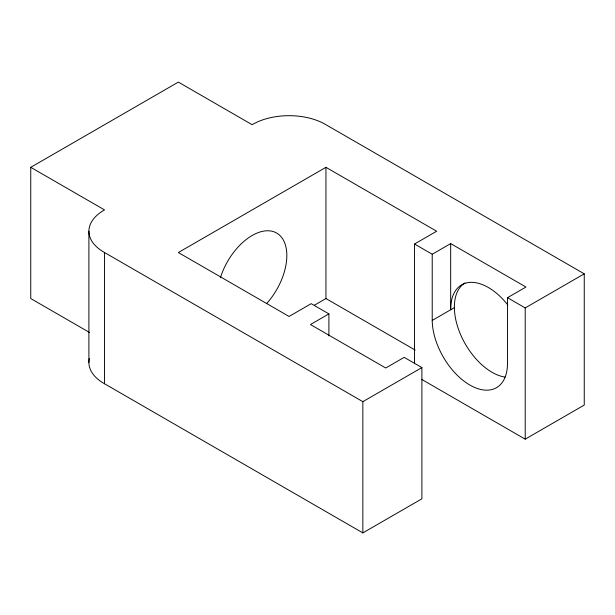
<?xml version="1.0" encoding="UTF-8"?>
<svg xmlns="http://www.w3.org/2000/svg" width="615" height="615" viewBox="0 0 615 615"><rect width="100%" height="100%" fill="white"/><g stroke="black" fill="none" stroke-linecap="round" stroke-linejoin="round"><path stroke-width="0.92" d="M89.621 332.546L30.75 298.552L30.75 167.318L178.35 82.103L252.15 124.714A51.314 29.628 0 0 1 325.95 124.714L584.25 273.836L584.25 405.07L525.21 439.156L421.944 379.54M414.51 363.749L414.51 244.017L436.65 231.232L325.95 167.318L178.35 252.534L289.05 316.448L311.19 303.664L328.902 313.888L328.902 335.89M314.342 305.255L325.95 298.552L415.171 350.066M328.902 313.888L310.452 324.543L385.728 368.001L404.178 357.346L421.89 367.578L421.89 498.811L362.85 532.898L104.55 383.768A51.314 29.628 0 0 1 89.352 358.514M432.222 254.241L450.672 243.586L525.948 287.044L507.498 297.698L507.498 362.742A53.228 30.735 60 0 1 470.352 385.328A53.228 30.735 60 0 1 432.222 320.43L432.222 254.241L414.51 244.017M432.222 320.43L454.362 307.646M30.75 167.318L104.55 209.93A51.314 29.628 0 0 0 104.55 252.534L362.85 401.664L421.89 367.578M507.498 297.698L525.21 307.923L584.25 273.836M525.21 307.923L525.21 439.156M450.672 243.586L450.672 309.776A53.228 30.735 60 0 1 469.629 282.416A53.228 30.735 60 0 1 507.829 305.04M362.85 401.664L362.85 532.898M325.95 167.318L325.95 298.552M104.55 252.534L104.55 383.768M88.898 231.232L88.898 362.466M220.378 277.819A49.054 28.321 -60 0 1 276.489 232.954A49.054 28.321 -60 0 1 266.549 303.664M505.023 377.095A53.228 30.735 60 0 1 460.435 334.245A53.228 30.735 60 0 1 465.04 282.915"/></g></svg>
